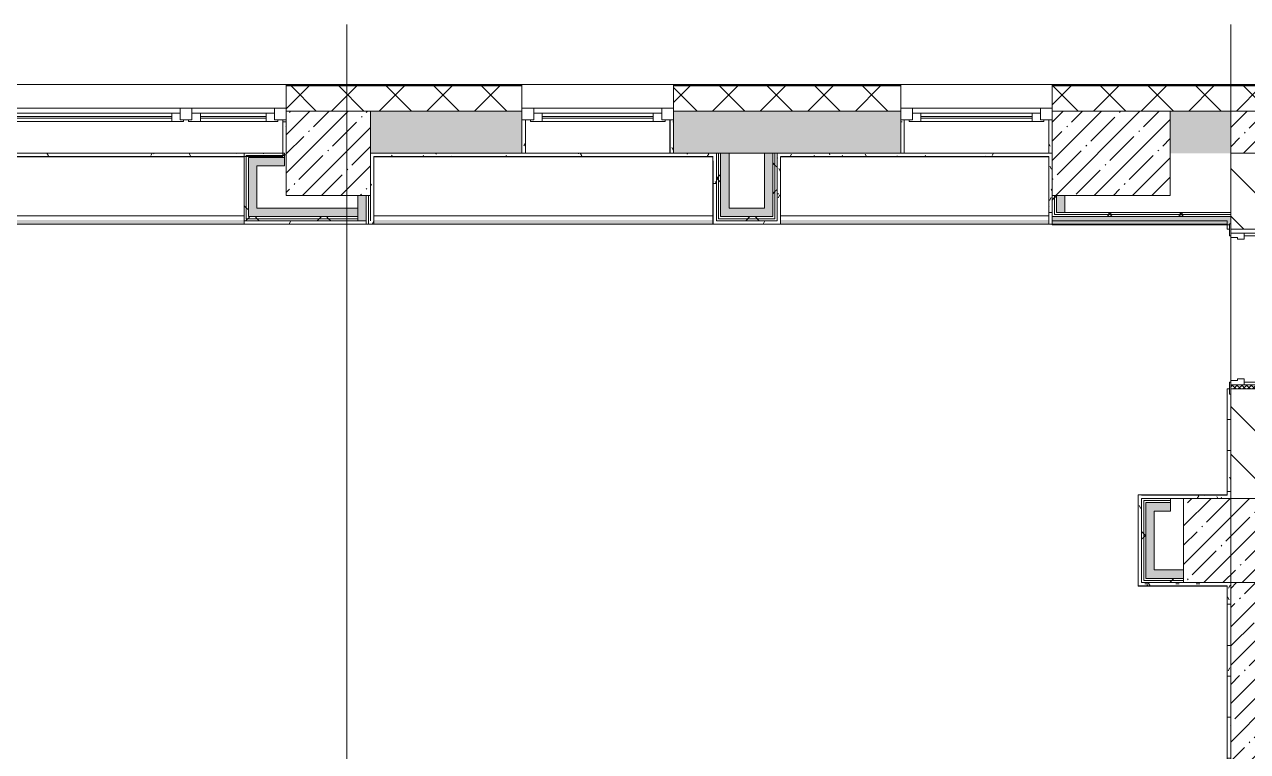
# Model space of a CAD drawing. Header units: millimetres. Extents: x -625 to 415037, y -3642 to 102118.
# Drawn here: x 262818 to 270082, y 17596 to 21914 of the extents above; entities that cross this region are included whole.
import ezdxf

# ---------------------------------------------------------------- set-up
doc = ezdxf.new("R2010")
doc.units = ezdxf.units.MM
doc.layers.add('A-AREA-PATT-2', color=7, linetype='Continuous', lineweight=5, true_color=0xcde0ef, transparency=1)
for name, color, linetype, lineweight, true_color in [('A-DOOR-1', 7, 'Continuous', 5, 0xc0c0c0), ('A-DOOR-FRAM-1', 7, 'Continuous', 5, 0xc0c0c0), ('A-WALL-1', 9, 'Continuous', 5, 0x808080), ('A-WALL-FNSH-1', 9, 'Continuous', 5, 0x808080)]:
    doc.layers.add(name, color=color, linetype=linetype, lineweight=lineweight, true_color=true_color)
for name, color, linetype, lineweight in [('A-DOOR-FRAM-2', 7, 'Continuous', 5), ('A-GLAZ', 7, 'Continuous', 9), ('A-GLAZ-1', 7, 'Continuous', 5), ('A-WALL', 7, 'Continuous', 5), ('I-WALL', 7, 'Continuous', 5), ('S-COLS', 7, 'Continuous', 9), ('S-COLS-1', 7, 'Continuous', 5), ('Оси', 7, 'Continuous', 9)]:
    doc.layers.add(name, color=color, linetype=linetype, lineweight=lineweight)
doc.layers.get('A-DOOR-1').off()
pattern_1 = [(45, (148772.12, -0.94), (-114.04925, 114.04925), []), (45, (148886.17, -0.94), (-114.04925, 114.04925), [201.612, -40.322, 6.706, -33.617])]
pattern_2 = [(0, (148772.123, -0.94), (243.84, 60.96), [20.117, -162.763, 20.117, -162.763, -975.36]), (0, (148772.123, -0.94), (243.84, 60.96), [-365.76, 20.117, -345.643, 20.117, -162.763, -426.72]), (0, (148772.123, -0.94), (243.84, 60.96), [-914.4, 20.117, -101.803, 20.117, -284.683]), (120, (148863.563, 29.54), (-174.71291, 180.691634), [20.117, -162.763, 20.117, -162.763, -975.36]), (120, (148863.563, 29.54), (-174.71291, 180.691634), [-365.76, 20.117, -345.643, 20.117, -162.763, -426.72]), (120, (148863.563, 29.54), (-174.71291, 180.691634), [-914.4, 20.117, -101.803, 20.117, -284.683]), (240, (148894.043, 151.46), (-69.12709, -241.651634), [20.117, -162.763, 20.117, -162.763, -975.36]), (240, (148894.043, 151.46), (-69.12709, -241.651634), [-365.76, 20.117, -345.643, 20.117, -162.763, -426.72]), (240, (148894.043, 151.46), (-69.12709, -241.651634), [-914.4, 20.117, -101.803, 20.117, -284.683])]
pattern_3 = [(45, (148772.12, -0.94), (-212.132, 212.132), []), (135, (148772.12, -0.94), (-212.132, -212.132), [])]

# ---------------------------------------------------------------- blocks, each defined once
blk = doc.blocks.new('120_Окно_СКБ_1Ст - 120_Окно_СКБ_1Ст 900х2500_h_ с форточкой-V355-Объем проектирования 2 этажа')
at = {"layer": 'A-GLAZ'}
for p, q in [((-450, -127), (-450, -57)), ((-450, -57), (-380, -57)), ((-380, -57), (-380, -127)), ((380, -127), (380, -57)), ((380, -57), (450, -57)), ((450, -57), (450, -127)), ((-380, -127), (-450, -127)), ((-380, -127), (-400, -127)), ((-400, -127), (-400, -137)), ((-400, -137), (400, -137)), ((400, -137), (-400, -137)), ((380, -87), (-380, -87)), ((-380, -87), (-380, -127)), ((-330, -137), (-330, -87)), ((330, -137), (330, -87)), ((380, -127), (380, -87)), ((450, -127), (380, -127)), ((400, -127), (380, -127)), ((400, -137), (400, -127))]:
    blk.add_line(p, q, dxfattribs=at)
at = {"layer": 'A-GLAZ-1'}
for p, q in [((450, -57), (-450, -57)), ((-430, -127), (-400, -127)), ((-330, -107), (330, -107)), ((330, -117), (-330, -117)), ((400, -127), (430, -127))]:
    blk.add_line(p, q, dxfattribs=at)
blk = doc.blocks.new('110_Дверь_СКБ_1Ст_Внутренняя1 - Д-8 950x2100h_охрана-V372-Объем проектирования 2 этажа')
at = {"layer": 'A-DOOR-FRAM-2'}
h = blk.add_hatch(dxfattribs=at)
h.set_pattern_fill('FP_34', color=256, style=0, pattern_type=2)
h.set_pattern_definition([(45, (-296.384, 164.685), (-14.1421, 14.1421), []), (135, (-296.384, 164.685), (-14.1421, -14.1421), [])])
h.paths.add_polyline_path([(-462.5, -100), (-437.5, -99.2), (-437.5, 100), (-462.5, 100)])
at = {"layer": 'A-DOOR-FRAM-1'}
for p, q in [((-422.5, 108), (-492.5, 108)), ((-492.5, 108), (-492.5, 100)), ((-492.5, 100), (-422.5, 100)), ((-437.5, 100), (-462.5, 100)), ((-462.5, 100), (-462.5, -100)), ((-412.5, 100), (-437.5, 100)), ((-437.5, 100), (-437.5, 20)), ((-437.5, -100), (-437.5, 100)), ((-422.5, 100), (-437.5, 100)), ((-437.5, 100), (-437.5, 99)), ((-437.5, 99), (-422.5, 99)), ((-422.5, 100), (-422.5, 108)), ((-422.5, 99), (-422.5, 100)), ((-412.5, 60), (-412.5, 100)), ((437.5, 100), (437.5, 60)), ((462.5, 100), (437.5, 100)), ((517.5, 108), (447.5, 108)), ((447.5, 108), (447.5, 100)), ((462.5, 100), (447.5, 100)), ((447.5, 100), (447.5, 99)), ((447.5, 100), (517.5, 100)), ((447.5, 99), (462.5, 99)), ((462.5, 20), (462.5, 100)), ((487.5, 100), (462.5, 100)), ((462.5, 100), (462.5, -100)), ((462.5, 99), (462.5, 100)), ((487.5, -100), (487.5, 100)), ((517.5, 100), (517.5, 108)), ((-437.5, 20), (-402.5, 20)), ((-422.5, 20), (-437.5, 20)), ((-437.5, 20), (-437.5, -100)), ((-422.5, -100), (-422.5, 20)), ((-402.5, 60), (-412.5, 60)), ((-402.5, 20), (-402.5, 60)), ((437.5, 60), (427.5, 60)), ((427.5, 60), (427.5, 20)), ((427.5, 20), (462.5, 20)), ((462.5, 20), (447.5, 20)), ((447.5, 20), (447.5, -100)), ((462.5, -100), (462.5, 20)), ((-422.5, -100), (-492.5, -100)), ((-492.5, -100), (-492.5, -108)), ((-492.5, -108), (-422.5, -108)), ((-462.5, -100), (-437.5, -100)), ((-437.5, -100), (-422.5, -100)), ((-422.5, -108), (-422.5, -100)), ((447.5, -100), (462.5, -100)), ((517.5, -100), (447.5, -100)), ((447.5, -100), (447.5, -108)), ((447.5, -108), (517.5, -108)), ((462.5, -100), (487.5, -100)), ((517.5, -108), (517.5, -100))]:
    blk.add_line(p, q, dxfattribs=at)
blk = doc.blocks.new('120_Окно_СКБ_2Ст_Фрамуга сверху - 120_Окно_СКБ_2Ст_2300х2500_h_ ДОО-23103760-Объем проектирования 2 этажа')
at = {"layer": 'A-GLAZ'}
for p, q in [((-1150, -127), (-1150, -57)), ((-1150, -57), (-1080, -57)), ((-1080, -57), (-1080, -127)), ((520, -127), (520, -57)), ((520, -57), (590, -57)), ((590, -57), (590, -127)), ((1080, -127), (1080, -57)), ((1080, -57), (1150, -57)), ((1150, -57), (1150, -127)), ((-1080, -127), (-1150, -127)), ((-1080, -127), (-1100, -127)), ((-1100, -127), (-1100, -137)), ((-1100, -137), (540, -137)), ((540, -137), (-1100, -137)), ((520, -87), (-1080, -87)), ((-1080, -87), (-1080, -127)), ((-1030, -137), (-1030, -87)), ((470, -137), (470, -87)), ((520, -127), (520, -87)), ((590, -127), (520, -127)), ((540, -127), (520, -127)), ((540, -137), (540, -127)), ((590, -127), (570, -127)), ((570, -127), (570, -137)), ((570, -137), (1100, -137)), ((1100, -137), (570, -137)), ((1080, -87), (590, -87)), ((590, -87), (590, -127)), ((640, -137), (640, -87)), ((1030, -137), (1030, -87)), ((1080, -127), (1080, -87)), ((1150, -127), (1080, -127)), ((1100, -127), (1080, -127)), ((1100, -137), (1100, -127))]:
    blk.add_line(p, q, dxfattribs=at)
at = {"layer": 'A-GLAZ-1'}
for p, q in [((1150, -57), (-1150, -57)), ((-1080, -57), (1080, -57)), ((-1130, -127), (-1100, -127)), ((-1030, -107), (470, -107)), ((470, -117), (-1030, -117)), ((540, -127), (570, -127)), ((540, -127), (570, -127)), ((640, -107), (1030, -107)), ((1030, -117), (640, -117)), ((1100, -127), (1130, -127))]:
    blk.add_line(p, q, dxfattribs=at)
blk = doc.blocks.new('BSC_Колонна _Прямоугольная - 700х500-23282984-Объем проектирования 2 этажа')
at = {"layer": 'S-COLS-1'}
h = blk.add_hatch(dxfattribs=at)
h.set_pattern_fill('FP_134', color=256, style=0, pattern_type=2)
h.set_pattern_definition([(45, (-120500, -21150), (-114.04925, 114.04925), []), (45, (-120385.95, -21150), (-114.04925, 114.04925), [201.613, -40.323, 6.706, -33.617])])
h.paths.add_polyline_path([(-349.8, -250), (350, -250), (350, 250), (-350, 250), (-350, -250)])
for p, q in [((350, 250), (-350, 250)), ((-350, 250), (-350, -250)), ((350, -250), (350, 250)), ((-350, -250), (350, -250))]:
    blk.add_line(p, q, dxfattribs=at)
blk = doc.blocks.new('BSC_Колонна _Прямоугольная - 500х500-23282985-Объем проектирования 2 этажа')
at = {"layer": 'S-COLS-1'}
h = blk.add_hatch(dxfattribs=at)
h.set_pattern_fill('FP_206', color=256, style=0, pattern_type=2)
h.set_pattern_definition([(45, (-115850.45, -21150), (-114.04925, 114.04925), []), (45, (-115736.4, -21150), (-114.04925, 114.04925), [201.613, -40.323, 6.706, -33.617])])
h.paths.add_polyline_path([(-100.9, -250), (250, -250), (250, 250), (-250, 250), (-250, -250)])
for p, q in [((250, 250), (-250, 250)), ((-250, 250), (-250, -250)), ((250, -250), (250, 250)), ((-250, -250), (250, -250))]:
    blk.add_line(p, q, dxfattribs=at)
blk = doc.blocks.new('BSC_Колонна _Прямоугольная - 500х500-V430-Объем проектирования 2 этажа')
at = {"layer": 'S-COLS-1'}
h = blk.add_hatch(dxfattribs=at)
h.set_pattern_fill('FP_170', color=256, style=0, pattern_type=2)
h.set_pattern_definition([(45, (-121180, -18850), (-114.04925, 114.04925), []), (45, (-121065.95, -18850), (-114.04925, 114.04925), [201.613, -40.323, 6.706, -33.617])])
h.paths.add_polyline_path([(250, -250), (250, 250), (-250, 250), (-250, -250), (230, -250)])
for p, q in [((250, 250), (-250, 250)), ((-250, 250), (-250, -250)), ((250, -250), (250, 250)), ((-250, -250), (250, -250))]:
    blk.add_line(p, q, dxfattribs=at)

msp = doc.modelspace()

# ---------------------------------------------------------------- hatches: boundary and pattern name
at = {"layer": 'A-AREA-PATT-2'}
h = msp.add_hatch(color=256, dxfattribs=at)
h.paths.add_polyline_path([(260908, 20727.1), (264122.1, 20728.1), (264122.1, 20752.1), (259843.1, 20751.3), (259843.1, 20727.1), (260546.7, 20727.1)])
h.paths.add_polyline_path([(268135.4, 20728.1), (268901.8, 20729.1), (268901.8, 20753.1), (267308.6, 20753.1), (267308.9, 20728.1), (267892.4, 20728.1)])
h.paths.add_polyline_path([(266880.3, 20728.1), (266907.1, 20729.1), (266907.1, 20753.1), (264893.1, 20752.1), (264893.1, 20728.1), (266689.9, 20728.1)])
at = {"layer": 'A-WALL'}
h = msp.add_hatch(dxfattribs=at)
h.set_pattern_fill('FP_24', color=256, style=0, pattern_type=2)
h.set_pattern_definition([(45, (148772.12, -0.94), (-141.42136, 141.42136), []), (135, (148772.12, -0.94), (-141.42136, -141.42136), [])])
h.paths.add_polyline_path([(259122.1, 21399.1), (260022.1, 21399.1), (260022.1, 21549.1), (258722.6, 21549.1), (258722.6, 21399.1)])
h.paths.add_polyline_path([(254322.3, 21399.1), (255622.6, 21399.1), (255622.6, 21549.1), (254322.3, 21549.1)])
h.paths.add_polyline_path([(257822.6, 21399.1), (257822.6, 21549.1), (256522.6, 21549.1), (256522.6, 21399.1), (257294.4, 21399.1)])
h.paths.add_polyline_path([(252022.3, 21399.1), (252022.3, 21549.1), (250822.1, 21549.1), (250822.1, 21399.1)])
h.paths.add_polyline_path([(249847.1, 21399.1), (249922.1, 21399.1), (249922.1, 21549.1), (245382.1, 21549.1), (245382.1, 21399.1), (249637.1, 21399.1)])
h.paths.add_polyline_path([(242082.1, 21399.1), (242082.1, 21549.1), (241832.1, 21549.1), (241832.1, 21399.1)])
h.paths.add_polyline_path([(266689.9, 21399.1), (268022.3, 21399.1), (268022.3, 21549.1), (266672.6, 21549.1), (266672.6, 21399.1)])
h.paths.add_polyline_path([(264521.7, 21399.1), (265772.6, 21399.1), (265772.6, 21549.1), (264372.6, 21549.1), (264372.6, 21399.1)])
h.paths.add_polyline_path([(260922.1, 21399.1), (262072.6, 21399.1), (262072.6, 21549.1), (260922.1, 21549.1)])
h.paths.add_polyline_path([(273602.1, 21399.1), (274002.1, 21399.1), (274002.1, 21549.1), (268922.3, 21549.1), (268922.3, 21399.1), (272471.8, 21399.1)])
at = {"layer": 'I-WALL'}
h = msp.add_hatch(dxfattribs=at)
h.set_pattern_fill('FP_1', color=256, style=0, pattern_type=2)
h.set_pattern_definition(pattern_1)
h.paths.add_polyline_path([(259122.1, 21149.1), (259122.1, 21399.1), (258722.6, 21399.1), (258722.6, 21149.1), (259117.2, 21149.1)])
h.paths.add_polyline_path([(257294.4, 21149.1), (257822.6, 21149.1), (257822.6, 21399.1), (256522.6, 21399.1), (256522.6, 21149.1), (257242.1, 21149.1)])
h.paths.add_polyline_path([(249344.3, 21149.1), (249352.1, 21149.1), (249352.1, 21399.1), (249332.1, 21399.1), (249332.1, 21149.1)])
h.paths.add_polyline_path([(269982.1, 21149.1), (269982.1, 21399.1), (269622.1, 21399.1), (269622.1, 21149.1)])
h.paths.add_polyline_path([(249572.1, 21149.1), (249922.1, 21149.1), (249922.1, 21399.1), (249572.1, 21399.1), (249572.1, 21390.7)])
h.paths.add_polyline_path([(268022.3, 21149.1), (268022.3, 21399.1), (266672.6, 21399.1), (266672.6, 21149.1), (267412.6, 21149.1)])
h.paths.add_polyline_path([(265772.6, 21149.1), (265772.6, 21399.1), (264872.6, 21399.1), (264872.6, 21149.1), (265244.4, 21149.1)])
h.paths.add_polyline_path([(252022.3, 21149.1), (252022.3, 21399.1), (250822.1, 21399.1), (250822.1, 21149.1)])
h.paths.add_polyline_path([(260922.1, 21149.1), (262072.6, 21149.1), (262072.6, 21399.1), (260922.1, 21399.1)])
h.paths.add_polyline_path([(254822.1, 21149.1), (255622.6, 21149.1), (255622.6, 21399.1), (254822.1, 21399.1)])
h.paths.add_polyline_path([(259822.1, 21149.1), (260022.1, 21149.1), (260022.1, 21399.1), (259822.1, 21399.1), (259822.1, 21274.1)])
h = msp.add_hatch(dxfattribs=at)
h.set_pattern_fill('FP_1', color=256, style=0, pattern_type=2)
h.set_pattern_definition(pattern_1)
h.paths.add_polyline_path([(273602.1, 21149.1), (273602.1, 21399.1), (269982.1, 21399.1), (269982.1, 21149.1), (273582.1, 21149.1)])
h = msp.add_hatch(dxfattribs=at)
h.set_pattern_fill('FP_191', color=256, style=0, pattern_type=2)
h.set_pattern_definition(pattern_2)
h.paths.add_polyline_path([(264362.6, 21139.1), (264372.6, 21139.1), (264372.6, 21347.1), (264352.6, 21347.1), (264352.6, 21149.1), (264362.6, 21144.1)])
h = msp.add_hatch(dxfattribs=at)
h.set_pattern_fill('FP_191', color=256, style=0, pattern_type=2)
h.set_pattern_definition(pattern_2)
h.paths.add_polyline_path([(265772.6, 21149.1), (265792.6, 21149.1), (265792.6, 21347.1), (265772.6, 21347.1), (265772.6, 21337.1)])
h = msp.add_hatch(dxfattribs=at)
h.set_pattern_fill('FP_191', color=256, style=0, pattern_type=2)
h.set_pattern_definition(pattern_2)
h.paths.add_polyline_path([(266672.6, 21149.1), (266672.6, 21347.1), (266652.6, 21347.1), (266652.6, 21149.1)])
h = msp.add_hatch(dxfattribs=at)
h.set_pattern_fill('FP_191', color=256, style=0, pattern_type=2)
h.set_pattern_definition(pattern_2)
h.paths.add_polyline_path([(268022.3, 21149.1), (268042.3, 21149.1), (268042.3, 21347.1), (268022.3, 21347.1), (268022.3, 21337.1)])
h = msp.add_hatch(dxfattribs=at)
h.set_pattern_fill('FP_191', color=256, style=0, pattern_type=2)
h.set_pattern_definition(pattern_2)
h.paths.add_polyline_path([(268922.1, 21149.1), (268922.1, 21347.1), (268902.3, 21347.1), (268902.3, 21149.1)])
h = msp.add_hatch(dxfattribs=at)
h.set_pattern_fill('FP_191', color=256, style=0, pattern_type=2)
h.set_pattern_definition(pattern_2)
h.paths.add_polyline_path([(264260.6, 21129.1), (264352.6, 21129.1), (264352.6, 21139.1), (264197.6, 21149.1), (259822.1, 21149.1), (259845.6, 21129.1), (264160.3, 21129.1)])
h.paths.add_polyline_path([(259822.1, 21129.1), (259842.1, 21129.1), (259822.1, 21149.1)])
h = msp.add_hatch(dxfattribs=at)
h.set_pattern_fill('FP_192', color=256, style=0, pattern_type=2)
h.set_pattern_definition(pattern_3)
h.paths.add_polyline_path([(264362.6, 21136.6), (264362.6, 21144.1), (264352.6, 21149.1), (264197.6, 21149.1), (264352.6, 21139.1), (264352.6, 21136.6)])
h = msp.add_hatch(dxfattribs=at)
h.set_pattern_fill('FP_191', color=256, style=0, pattern_type=2)
h.set_pattern_definition(pattern_2)
h.paths.add_polyline_path([(266582.1, 21129.1), (266927.6, 21129.1), (266927.6, 21149.1), (264872.6, 21149.1), (264893.6, 21129.1), (266444.9, 21129.1)])
h.paths.add_polyline_path([(264892.6, 21129.1), (264872.6, 21149.1), (264872.6, 21129.1)])
h = msp.add_hatch(dxfattribs=at)
h.set_pattern_fill('FP_192', color=256, style=0, pattern_type=2)
h.set_pattern_definition(pattern_3)
h.paths.add_polyline_path([(266927.6, 20748.1), (266940.1, 20748.1), (266940.1, 21149.1), (266927.6, 21149.1), (266927.6, 20778.1)])
h = msp.add_hatch(dxfattribs=at)
h.set_pattern_fill('FP_192', color=256, style=0, pattern_type=2)
h.set_pattern_definition(pattern_3)
h.paths.add_polyline_path([(266952.6, 20760.6), (266951.7, 21149.1), (266940.1, 21149.1), (266940.1, 20760.6)])
for points in [[(267002.6, 20773.1), (267002.6, 21149.1), (266952.6, 21148.4), (266952.6, 20773.1)], [(267262.6, 20823.1), (267262.6, 21149.1), (267212.6, 21149.1), (267213.8, 20823.1)], [(264197.6, 20773.1), (264197.6, 21124.1), (264147.6, 21124.1), (264147.6, 20773.1), (264160.3, 20773.1)], [(264362.6, 21074.1), (264362.6, 21124.1), (264197.6, 21124.1), (264197.6, 21074.1)], [(264797.6, 20748.1), (264847.6, 20749.6), (264847.6, 20899.1), (264797.6, 20899.1), (264797.6, 20778.1)], [(268997.1, 20798.1), (268997.1, 20899.1), (268947.1, 20899.1), (268947.1, 20798.1)], [(264797.6, 20773.1), (264797.6, 20823.1), (264197.6, 20823.1), (264197.6, 20773.1), (264521.7, 20773.1)], [(267262.6, 20773.1), (267262.6, 20823.1), (267002.6, 20823.1), (267002.6, 20773.1), (267250.3, 20773.1)], [(269824.5, 20723.1), (269974.1, 20724), (269974.1, 20729.1), (269982.1, 20729.1), (269982.1, 20773.1), (268922.1, 20773.1), (268922.3, 20723.1), (269780.1, 20723.1)], [(269477.7, 19024.1), (269624.1, 19024.1), (269624.1, 19074.1), (269477.7, 19074.1), (269477.7, 19053.5)], [(269477.7, 18624.1), (269527.7, 18624.1), (269527.7, 19024.1), (269477.7, 19024.1)], [(269527.7, 18624.1), (269702.1, 18624.1), (269702.1, 18674.1), (269527.7, 18674.1)]]:
    msp.add_hatch(color=256, dxfattribs=at).paths.add_polyline_path(points)
h = msp.add_hatch(dxfattribs=at)
h.set_pattern_fill('FP_192', color=256, style=0, pattern_type=2)
h.set_pattern_definition(pattern_3)
h.paths.add_polyline_path([(267263.7, 20773.1), (267275.1, 20773.7), (267275.1, 21149.1), (267262.6, 21149.1), (267262.6, 20773.1)])
h = msp.add_hatch(dxfattribs=at)
h.set_pattern_fill('FP_192', color=256, style=0, pattern_type=2)
h.set_pattern_definition(pattern_3)
h.paths.add_polyline_path([(267275.1, 20760.6), (267287.6, 20760.6), (267287.6, 21149.1), (267275.1, 21149.1), (267275.1, 20761.6)])
h = msp.add_hatch(dxfattribs=at)
h.set_pattern_fill('FP_191', color=256, style=0, pattern_type=2)
h.set_pattern_definition(pattern_2)
h.paths.add_polyline_path([(268690.1, 21129.1), (268902.3, 21129.1), (268902.3, 21149.1), (267287.6, 21149.1), (267287.6, 21129.1), (268627.1, 21129.1)])
h = msp.add_hatch(dxfattribs=at)
h.set_pattern_fill('FP_191', color=256, style=0, pattern_type=2)
h.set_pattern_definition(pattern_2)
h.paths.add_polyline_path([(268922.3, 20798.1), (268922.1, 21149.1), (268902.3, 21149.1), (268902.3, 20798.1), (268922.1, 20798.1)])
h = msp.add_hatch(dxfattribs=at)
h.set_pattern_fill('FP_23', color=256, style=0, pattern_type=2)
h.set_pattern_definition([(135, (148772.12, -0.94), (-141.42136, -141.42136), [])])
h.paths.add_polyline_path([(270182.1, 19099.1), (270182.1, 19749.1), (269982.1, 19749.1), (269982.1, 19099.1)])
h.paths.add_polyline_path([(269982.1, 20699.1), (270182.1, 20699.1), (270182.1, 21149.1), (269982.1, 21149.1), (269982.1, 20722)])
h = msp.add_hatch(dxfattribs=at)
h.set_pattern_fill('FP_192', color=256, style=0, pattern_type=2)
h.set_pattern_definition(pattern_3)
h.paths.add_polyline_path([(264122.6, 20748.1), (264135.1, 20748.1), (264135.1, 21129.1), (264122.6, 21129.1), (264122.6, 20752.1)])
h = msp.add_hatch(dxfattribs=at)
h.set_pattern_fill('FP_192', color=256, style=0, pattern_type=2)
h.set_pattern_definition(pattern_3)
h.paths.add_polyline_path([(264147.6, 20760.6), (264147.6, 21129.1), (264135.1, 21129.1), (264135.1, 20760.6)])
h = msp.add_hatch(dxfattribs=at)
h.set_pattern_fill('FP_192', color=256, style=0, pattern_type=2)
h.set_pattern_definition(pattern_3)
h.paths.add_polyline_path([(264362.6, 21124.1), (264362.6, 21136.6), (264352.6, 21135.8), (264352.6, 21129.1), (264147.6, 21129.1), (264147.6, 21124.1), (264352.6, 21124.1)])
h = msp.add_hatch(dxfattribs=at)
h.set_pattern_fill('FP_191', color=256, style=0, pattern_type=2)
h.set_pattern_definition(pattern_2)
h.paths.add_polyline_path([(264872.6, 20728.1), (264892.6, 20729.1), (264892.6, 21129.1), (264872.6, 21129.1), (264872.6, 20729.1)])
h = msp.add_hatch(dxfattribs=at)
h.set_pattern_fill('FP_191', color=256, style=0, pattern_type=2)
h.set_pattern_definition(pattern_2)
h.paths.add_polyline_path([(266927.6, 20728.1), (266927.6, 21129.1), (266907.6, 21129.1), (266908.8, 20728.1)])
h = msp.add_hatch(dxfattribs=at)
h.set_pattern_fill('FP_191', color=256, style=0, pattern_type=2)
h.set_pattern_definition(pattern_2)
h.paths.add_polyline_path([(267307.6, 20748.1), (267307.6, 21129.1), (267287.6, 21129.1), (267288.7, 20748.1)])
h = msp.add_hatch(dxfattribs=at)
h.set_pattern_fill('FP_192', color=256, style=0, pattern_type=2)
h.set_pattern_definition(pattern_3)
h.paths.add_polyline_path([(268922.1, 20785.6), (268934.6, 20785.6), (268934.5, 20899.1), (268922.3, 20899.1), (268922.1, 20798.1)])
h = msp.add_hatch(dxfattribs=at)
h.set_pattern_fill('FP_192', color=256, style=0, pattern_type=2)
h.set_pattern_definition(pattern_3)
h.paths.add_polyline_path([(268947.1, 20798.1), (268947.1, 20899.1), (268934.6, 20899.1), (268934.6, 20798.1)])
h = msp.add_hatch(dxfattribs=at)
h.set_pattern_fill('FP_192', color=256, style=0, pattern_type=2)
h.set_pattern_definition(pattern_3)
h.paths.add_polyline_path([(269701.2, 20773.1), (269982.1, 20773.1), (269982.1, 20785.6), (268922.1, 20785.6), (268922.3, 20773.1), (269580.8, 20773.1)])
h = msp.add_hatch(dxfattribs=at)
h.set_pattern_fill('FP_192', color=256, style=0, pattern_type=2)
h.set_pattern_definition(pattern_3)
h.paths.add_polyline_path([(269670.3, 20785.6), (269982.1, 20785.6), (269982.1, 20798.1), (268934.6, 20798.1), (268934.6, 20785.6), (269580.8, 20785.6)])
h = msp.add_hatch(dxfattribs=at)
h.set_pattern_fill('FP_191', color=256, style=0, pattern_type=2)
h.set_pattern_definition(pattern_2)
h.paths.add_polyline_path([(264123.3, 20728.1), (264847.6, 20729.1), (264847.6, 20748.1), (264122.6, 20748.1), (264122.6, 20728.1)])
h = msp.add_hatch(dxfattribs=at)
h.set_pattern_fill('FP_192', color=256, style=0, pattern_type=2)
h.set_pattern_definition(pattern_3)
h.paths.add_polyline_path([(264197.6, 20748.1), (264797.6, 20748.1), (264797.6, 20760.6), (264135.1, 20760.6), (264135.1, 20748.1), (264160.3, 20748.1)])
h = msp.add_hatch(dxfattribs=at)
h.set_pattern_fill('FP_192', color=256, style=0, pattern_type=2)
h.set_pattern_definition(pattern_3)
h.paths.add_polyline_path([(264148, 20760.6), (264797.6, 20760.6), (264797.6, 20773.1), (264147.6, 20773.1), (264147.6, 20760.6)])
h = msp.add_hatch(dxfattribs=at)
h.set_pattern_fill('FP_191', color=256, style=0, pattern_type=2)
h.set_pattern_definition(pattern_2)
h.paths.add_polyline_path([(267307.6, 20728.1), (267307.6, 20748.1), (266927.6, 20748.1), (266927.6, 20728.1), (267303.8, 20728.1)])
h = msp.add_hatch(dxfattribs=at)
h.set_pattern_fill('FP_192', color=256, style=0, pattern_type=2)
h.set_pattern_definition(pattern_3)
h.paths.add_polyline_path([(267282.9, 20748.1), (267287.6, 20749.1), (267287.6, 20760.6), (266940.1, 20760.6), (266940.1, 20748.1), (267262.6, 20748.1)])
h = msp.add_hatch(dxfattribs=at)
h.set_pattern_fill('FP_192', color=256, style=0, pattern_type=2)
h.set_pattern_definition(pattern_3)
h.paths.add_polyline_path([(267002.6, 20760.6), (267275.1, 20761.6), (267275.1, 20773.1), (266952.6, 20773.1), (266952.6, 20760.6)])
h = msp.add_hatch(dxfattribs=at)
h.set_pattern_fill('FP_191', color=256, style=0, pattern_type=2)
h.set_pattern_definition(pattern_2)
h.paths.add_polyline_path([(269962.1, 19119.1), (269982.1, 19119.1), (269982.1, 19719.1), (269974.1, 19719.1), (269974.1, 19749.1), (269962.1, 19749.1), (269962.1, 19121)])
h.paths.add_polyline_path([(269974.1, 20699.1), (269974.1, 20723.1), (269962.1, 20723), (269962.1, 20699.1), (269974, 20699.1)])
h = msp.add_hatch(dxfattribs=at)
h.set_pattern_fill('FP_191', color=256, style=0, pattern_type=2)
h.set_pattern_definition(pattern_2)
h.paths.add_polyline_path([(269432.7, 18599.1), (269452.7, 18599.1), (269452.7, 19119.1), (269431.7, 19117.7), (269432.7, 18599.8)])
h = msp.add_hatch(dxfattribs=at)
h.set_pattern_fill('FP_191', color=256, style=0, pattern_type=2)
h.set_pattern_definition(pattern_2)
h.paths.add_polyline_path([(269580.8, 19099.1), (269982.1, 19099.1), (269961.1, 19119.1), (269452.7, 19119.1), (269452.7, 19099.1)])
h.paths.add_polyline_path([(269982.1, 19099.1), (269981.7, 19119.1), (269962.1, 19119.1)])
h = msp.add_hatch(dxfattribs=at)
h.set_pattern_fill('FP_192', color=256, style=0, pattern_type=2)
h.set_pattern_definition(pattern_3)
h.paths.add_polyline_path([(269452.7, 18599.1), (269465.2, 18599.1), (269465.2, 19086.6), (269452.7, 19086.6), (269452.7, 18674.1)])
h = msp.add_hatch(dxfattribs=at)
h.set_pattern_fill('FP_192', color=256, style=0, pattern_type=2)
h.set_pattern_definition(pattern_3)
h.paths.add_polyline_path([(269465.2, 18611.6), (269477.7, 18611.6), (269477.7, 19074.1), (269465.2, 19073), (269465.2, 18674.1)])
h = msp.add_hatch(dxfattribs=at)
h.set_pattern_fill('FP_191', color=256, style=0, pattern_type=2)
h.set_pattern_definition(pattern_2)
h.paths.add_polyline_path([(269621.6, 18579.1), (269962.1, 18579.1), (269962.1, 18599.1), (269432.7, 18599.1), (269433.9, 18579.1), (269580.8, 18579.1)])
h = msp.add_hatch(dxfattribs=at)
h.set_pattern_fill('FP_192', color=256, style=0, pattern_type=2)
h.set_pattern_definition(pattern_3)
h.paths.add_polyline_path([(269643.1, 18599.1), (269702.1, 18599.1), (269702.1, 18611.6), (269465.2, 18611.6), (269465.2, 18599.1), (269580.8, 18599.1)])
h = msp.add_hatch(dxfattribs=at)
h.set_pattern_fill('FP_192', color=256, style=0, pattern_type=2)
h.set_pattern_definition(pattern_3)
h.paths.add_polyline_path([(269527.7, 18611.6), (269702.1, 18611.6), (269702.1, 18624.1), (269477.7, 18624.1), (269477.7, 18611.6)])
h = msp.add_hatch(dxfattribs=at)
h.set_pattern_fill('FP_191', color=256, style=0, pattern_type=2)
h.set_pattern_definition(pattern_2)
h.paths.add_polyline_path([(269982.1, 13919.1), (269982.1, 18599.1), (269962.1, 18578.1), (269962.1, 13919.1)])
h.paths.add_polyline_path([(269962.1, 18579.1), (269982.1, 18599.1), (269962.1, 18599.1)])
h = msp.add_hatch(dxfattribs=at)
h.set_pattern_fill('FP_1', color=256, style=0, pattern_type=2)
h.set_pattern_definition(pattern_1)
h.paths.add_polyline_path([(269982.1, 10599.1), (270202.1, 10599.1), (270202.1, 10824.1), (269982.1, 10824.1), (269982.1, 10769.1)])
h.paths.add_polyline_path([(270085.9, 12224.1), (270202.1, 12224.1), (270202.1, 13399.1), (269982.1, 13399.1), (269982.1, 12224.1)])
h.paths.add_polyline_path([(270182.1, 13899.1), (270202.1, 13899.1), (270202.1, 18599.1), (269982.1, 18599.1), (269982.1, 13899.1), (270143.9, 13899.1)])

# ---------------------------------------------------------------- linework, layer by layer
at = {"layer": 'A-WALL'}
for p, q in [((262072.6, 21557.1), (264372.6, 21557.1)), ((265772.6, 21552.1), (264372.6, 21552.1)), ((265772.6, 21549.1), (264372.6, 21549.1)), ((265772.6, 21557.1), (266672.6, 21557.1)), ((268022.3, 21552.1), (266672.6, 21552.1)), ((268022.3, 21549.1), (266672.6, 21549.1)), ((268022.3, 21557.1), (268922.3, 21557.1)), ((274005.1, 21552.1), (268922.3, 21552.1)), ((274002.1, 21549.1), (268922.3, 21549.1)), ((265772.6, 21399.1), (264872.6, 21399.1)), ((268022.3, 21399.1), (266672.6, 21399.1)), ((266940.1, 20760.6), (266940.1, 21149.1)), ((266952.6, 20773.1), (266952.6, 21149.1)), ((267262.6, 21149.1), (267262.6, 20773.1)), ((267275.1, 21149.1), (267275.1, 20760.6)), ((264135.1, 20760.6), (264135.1, 21136.6)), ((264362.6, 21136.6), (264135.1, 21136.6)), ((264147.6, 20773.1), (264147.6, 21124.1)), ((264362.6, 21124.1), (264147.6, 21124.1)), ((264892.6, 20728.1), (264892.6, 21129.1)), ((264847.6, 20728.1), (264847.6, 20899.1)), ((264860.1, 20728.1), (264860.1, 20899.1)), ((268934.6, 20785.6), (268934.6, 20899.1)), ((268947.1, 20798.1), (268947.1, 20899.1)), ((269982.1, 20785.6), (268934.6, 20785.6)), ((264797.6, 20760.6), (264135.1, 20760.6)), ((264797.6, 20773.1), (264147.6, 20773.1)), ((267275.1, 20760.6), (266940.1, 20760.6)), ((267262.6, 20773.1), (266952.6, 20773.1)), ((269982.1, 20773.1), (268922.1, 20773.1)), ((268922.3, 20728.1), (269962.1, 20728.1)), ((269982.1, 19099.1), (269982.1, 19719.1)), ((269452.7, 19119.1), (269452.7, 19120.1)), ((269452.7, 19119.1), (269962.1, 19119.1)), ((269431.7, 19093), (269432.7, 19093)), ((269465.2, 19086.6), (269465.2, 18611.6)), ((269465.2, 19086.6), (269624.1, 19086.6)), ((269477.7, 19074.1), (269477.7, 18624.1)), ((269477.7, 19074.1), (269624.1, 19074.1)), ((269432.7, 18599.1), (269432.7, 18599.1)), ((269465.2, 18611.6), (269702.1, 18611.6)), ((269477.7, 18624.1), (269702.1, 18624.1)), ((269982.1, 13899.1), (269982.1, 18599.1)), ((269962.1, 13919.1), (269962.1, 18579.1))]:
    msp.add_line(p, q, dxfattribs=at)
at = {"layer": 'A-WALL-1'}
for p, q in [((264372.6, 21549.1), (264372.6, 21399.1)), ((265772.6, 21549.1), (265772.6, 21149.1)), ((266672.6, 21149.1), (266672.6, 21549.1)), ((268022.3, 21549.1), (268022.3, 21149.1)), ((268922.3, 21549.1), (268922.3, 21399.1)), ((269622.1, 21399.1), (273852.1, 21399.1)), ((264372.6, 21347.1), (264352.6, 21347.1)), ((265792.6, 21347.1), (265772.6, 21347.1)), ((265792.6, 21149.1), (265792.6, 21347.1)), ((266672.6, 21347.1), (266652.6, 21347.1)), ((266652.6, 21347.1), (266652.6, 21149.1)), ((268042.3, 21347.1), (268022.3, 21347.1)), ((268042.3, 21149.1), (268042.3, 21347.1)), ((268922.1, 21347.1), (268902.3, 21347.1)), ((268902.3, 21347.1), (268902.3, 21149.1)), ((264135.1, 21149.1), (260022.1, 21149.1)), ((264122.6, 21149.1), (264122.6, 21062.6)), ((264352.6, 21149.1), (264197.6, 21149.1)), ((264362.6, 21149.1), (264352.6, 21149.1)), ((264362.6, 21074.1), (264362.6, 21149.1)), ((268902.3, 21149.1), (264872.6, 21149.1)), ((266927.6, 21149.1), (266927.6, 20748.1)), ((267002.6, 20823.1), (267002.6, 21149.1)), ((267212.6, 21149.1), (267212.6, 20823.1)), ((267287.6, 20748.1), (267287.6, 21149.1)), ((268902.3, 21149.1), (268922.1, 21149.1)), ((269982.1, 21149.1), (270428.1, 21149.1)), ((269982.1, 21149.1), (269982.1, 20729.1)), ((259842.1, 21129.1), (264352.6, 21129.1)), ((264197.6, 20823.1), (264197.6, 21074.1)), ((264197.6, 21074.1), (264362.6, 21074.1)), ((264352.6, 21129.1), (264352.6, 21139.1)), ((264352.6, 21139.1), (264372.6, 21139.1)), ((264892.6, 21129.1), (266907.6, 21129.1)), ((266907.6, 21104.6), (266907.6, 20728.1)), ((268022.3, 21129.1), (268902.3, 21129.1)), ((268902.3, 21129.1), (268902.3, 21128.1)), ((264797.6, 20899.1), (264797.6, 20748.1)), ((264872.6, 20899.1), (264872.6, 20748.1)), ((268922.1, 20899.1), (268922.1, 20723.1)), ((268922.3, 20798.1), (268922.3, 20899.1)), ((268997.1, 20798.1), (268997.1, 20899.1)), ((264797.6, 20823.1), (264197.6, 20823.1)), ((267212.6, 20823.1), (267002.6, 20823.1)), ((268902.3, 20798.1), (268922.3, 20798.1)), ((269982.1, 20798.1), (268947.1, 20798.1)), ((269982.1, 20729.1), (269982.1, 20798.1)), ((264847.6, 20748.1), (264122.6, 20748.1)), ((264892.6, 20728.1), (264892.6, 20728.1)), ((266907.6, 20728.1), (267307.6, 20728.1)), ((266927.6, 20748.1), (267287.6, 20748.1)), ((267307.6, 20728.1), (267307.6, 20729.1)), ((268922.1, 20723.1), (269974.1, 20723.1)), ((269962.1, 20748.1), (268922.3, 20748.1)), ((268922.3, 20748.1), (268922.3, 20728.1)), ((269962.1, 20728.1), (269962.1, 20748.1)), ((269962.1, 20723.1), (269962.1, 20699.1)), ((269962.1, 20699.1), (269974.1, 20699.1)), ((269974.1, 19749.1), (269962.1, 19749.1)), ((269962.1, 19749.1), (269962.1, 19119.1)), ((269452.7, 19120.1), (269431.7, 19120.1)), ((269431.7, 19120.1), (269431.7, 19099.1)), ((269452.7, 18599.1), (269452.7, 19099.1)), ((269702.1, 19099.1), (269452.7, 19099.1)), ((269624.1, 19024.1), (269624.1, 19099.1)), ((269527.7, 18674.1), (269527.7, 19024.1)), ((269527.7, 19024.1), (269624.1, 19024.1)), ((269702.1, 18674.1), (269527.7, 18674.1)), ((269702.1, 18599.1), (269452.7, 18599.1)), ((269432.7, 18579.1), (269962.1, 18579.1))]:
    msp.add_line(p, q, dxfattribs=at)
at = {"layer": 'A-WALL-FNSH-1'}
for p, q in [((265772.6, 21557.1), (264372.6, 21557.1)), ((264372.6, 21557.1), (264372.6, 21549.1)), ((265772.6, 21549.1), (265772.6, 21557.1)), ((268022.3, 21557.1), (266672.6, 21557.1)), ((266672.6, 21557.1), (266672.6, 21549.1)), ((268022.3, 21549.1), (268022.3, 21557.1)), ((274010.1, 21557.1), (268922.3, 21557.1)), ((268922.3, 21557.1), (268922.3, 21549.1)), ((264352.6, 21347.1), (264351.6, 21347.1)), ((264351.6, 21347.1), (264351.6, 21139.1)), ((264352.6, 21139.1), (264352.6, 21347.1)), ((265793.6, 21347.1), (265792.6, 21347.1)), ((265793.6, 21149.1), (265793.6, 21347.1)), ((266652.6, 21347.1), (266651.6, 21347.1)), ((266651.6, 21347.1), (266651.6, 21149.1)), ((268043.3, 21347.1), (268042.3, 21347.1)), ((268043.3, 21149.1), (268043.3, 21347.1)), ((268902.3, 21347.1), (268901.3, 21347.1)), ((268901.3, 21347.1), (268901.3, 21149.1)), ((268901.3, 21149.1), (268902.3, 21149.1)), ((264351.6, 21139.1), (264352.6, 21139.1)), ((264893.6, 20727.1), (264893.6, 21128.1)), ((264893.6, 21128.1), (265772.6, 21128.1)), ((265772.6, 21128.1), (265772.6, 21129.1)), ((266672.6, 21129.1), (266672.6, 21128.1)), ((266672.6, 21128.1), (266906.6, 21128.1)), ((266906.6, 21128.1), (266906.6, 20727.1)), ((268022.3, 21129.1), (267307.6, 21129.1)), ((267308.6, 21128.1), (268022.3, 21128.1)), ((267308.6, 20727.1), (267308.6, 21128.1)), ((268022.3, 21128.1), (268022.3, 21129.1)), ((268901.3, 21128.1), (268901.3, 20727.1)), ((268902.3, 20778.1), (268902.3, 21128.1)), ((264121.6, 21062.6), (264121.6, 20727.1)), ((264122.6, 21062.6), (264121.6, 21062.6)), ((264122.6, 20728.1), (264122.6, 21062.6)), ((264121.6, 20727.1), (264893.6, 20727.1)), ((264892.6, 20728.1), (264122.6, 20728.1)), ((266906.6, 20727.1), (267308.6, 20727.1)), ((268901.3, 20727.1), (269962.1, 20727.1)), ((268922.3, 20728.1), (268902.3, 20728.1)), ((269961.1, 20723.1), (269961.1, 20699.1)), ((269962.1, 20727.1), (269962.1, 20728.1)), ((269961.1, 20699.1), (269962.1, 20699.1)), ((269961.1, 19749.1), (269961.1, 19120.1)), ((269962.1, 19749.1), (269961.1, 19749.1)), ((269961.1, 19120.1), (269452.7, 19120.1)), ((269431.7, 19099.1), (269431.7, 18578.1)), ((269432.7, 18579.1), (269432.7, 18599.1)), ((269431.7, 18578.1), (269961.1, 18578.1)), ((269961.1, 18578.1), (269961.1, 13920.1))]:
    msp.add_line(p, q, dxfattribs=at)
at = {"layer": 'I-WALL'}
for p, q in [((264197.6, 21149.1), (264135.1, 21149.1)), ((264122.6, 21128.1), (262072.6, 21128.1)), ((266672.6, 21128.1), (265772.6, 21128.1)), ((268902.3, 21128.1), (268022.3, 21128.1)), ((259843.1, 20777.1), (264122.6, 20777.1)), ((264892.6, 20778.1), (266907.6, 20778.1)), ((267308.6, 20778.1), (268902.3, 20778.1)), ((268902.3, 20728.1), (268902.3, 20778.1)), ((264122.6, 20727.1), (259843.1, 20727.1)), ((266907.6, 20728.1), (264892.6, 20728.1)), ((268902.3, 20728.1), (267308.6, 20728.1))]:
    msp.add_line(p, q, dxfattribs=at)
at = {"layer": 'Оси'}
for p, q in [((264732.1, 16914.2), (264732.1, 21914.2)), ((269982.1, 16914.2), (269982.1, 21914.2))]:
    msp.add_line(p, q, dxfattribs=at)

# ---------------------------------------------------------------- block references
at = {"layer": 'A-DOOR-1', "rotation": 89.99999999999991}
msp.add_blockref('110_Дверь_СКБ_1Ст_Внутренняя1 - Д-8 950x2100h_охрана-V372-Объем проектирования 2 этажа', (270082.1, 20211.6), dxfattribs=at)
at = {"layer": 'A-GLAZ', "color": 3}
for name, p in [('120_Окно_СКБ_2Ст_Фрамуга сверху - 120_Окно_СКБ_2Ст_2300х2500_h_ ДОО-23103760-Объем проектирования 2 этажа', (263222.6, 21474.1)), ('120_Окно_СКБ_1Ст - 120_Окно_СКБ_1Ст 900х2500_h_ с форточкой-V355-Объем проектирования 2 этажа', (266222.6, 21474.1)), ('120_Окно_СКБ_1Ст - 120_Окно_СКБ_1Ст 900х2500_h_ с форточкой-V355-Объем проектирования 2 этажа', (268472.3, 21474.1))]:
    msp.add_blockref(name, p, dxfattribs=at)
at = {"layer": 'S-COLS'}
for name, p in [('BSC_Колонна _Прямоугольная - 500х500-23282985-Объем проектирования 2 этажа', (264622.6, 21149.1)), ('BSC_Колонна _Прямоугольная - 700х500-23282984-Объем проектирования 2 этажа', (269272.1, 21149.1)), ('BSC_Колонна _Прямоугольная - 500х500-V430-Объем проектирования 2 этажа', (269952.1, 18849.1))]:
    msp.add_blockref(name, p, dxfattribs=at)

doc.saveas('drawing.dxf')
